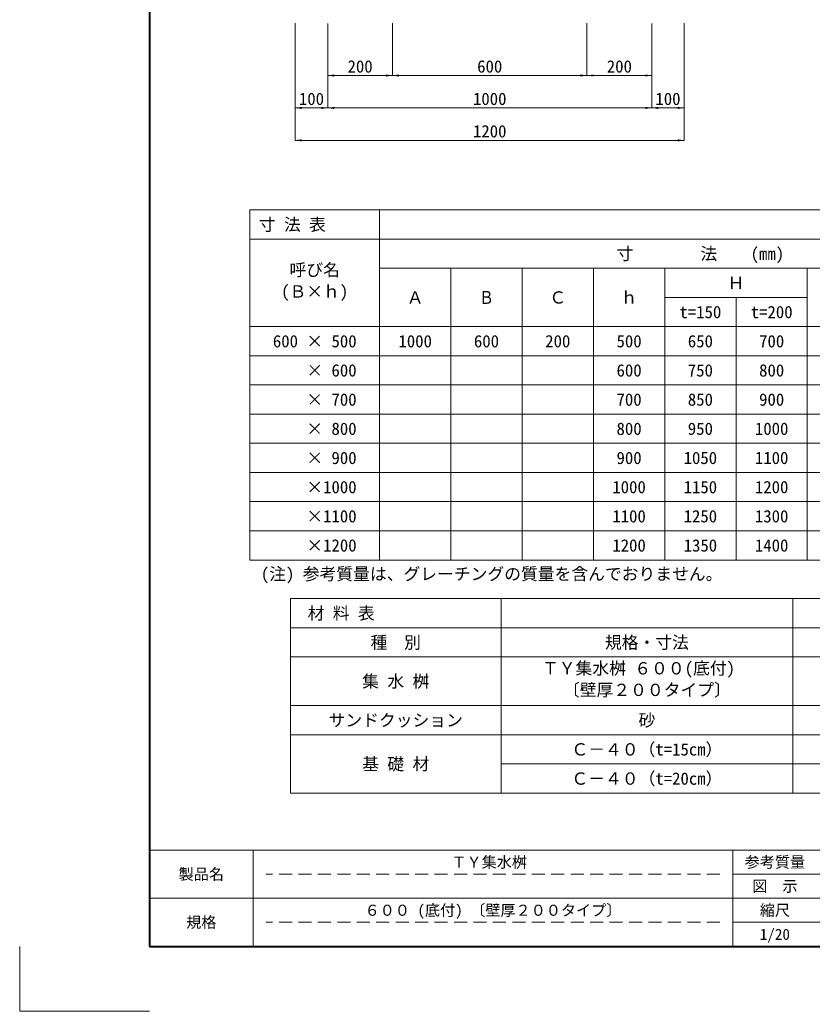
# Model space of a CAD drawing. Units: millimetres at full size. Extents: x 77366 to 106166, y -28085 to 6898.
# Drawn here: x 84066 to 86511, y -7265 to -4207 of the extents above; entities that cross this region are included whole.
import ezdxf
from ezdxf.enums import TextEntityAlignment as Align

# ---------------------------------------------------------------- set-up
doc = ezdxf.new("R2010")
doc.units = ezdxf.units.MM
doc.header["$LTSCALE"] = 50
doc.linetypes.add('USER2', pattern=[1.2, 0.8, -0.4])
for name, color, linetype, lineweight in [('Defpoints_2', 8, 'Continuous', 0), ('図枠', 7, 'Continuous', 5), ('寸法・材料表', 7, 'Continuous', 13), ('寸法線', 7, 'Continuous', 13)]:
    doc.layers.add(name, color=color, linetype=linetype, lineweight=lineweight)
doc.styles.add('ＭＳ ゴシック', font='')
doc.styles.add('ＭＳ Ｐゴシック', font='')
doc.styles.get('ＭＳ ゴシック').set_extended_font_data('MS Gothic')
doc.styles.get('ＭＳ Ｐゴシック').set_extended_font_data('MS PGothic')

# ---------------------------------------------------------------- blocks, each defined once
blk = doc.blocks.new('filled_arrow')
at = {"color": 0, "linetype": 'Continuous', "lineweight": -2}
blk.add_solid([(7.5, 1.25), (0, 0), (7.5, -1.25)], dxfattribs=at)

msp = doc.modelspace()

# ---------------------------------------------------------------- linework, layer by layer
at = {"layer": 'Defpoints_2'}
for p, q in [((84775.8, -4793.45), (87755.8, -4793.45)), ((84775.8, -4793.45), (84775.8, -4883.45)), ((85175.8, -4793.45), (85175.8, -4883.45)), ((85175.8, -5243.45), (85835.8, -5243.45)), ((86495.8, -5243.45), (87155.8, -5243.45)), ((85175.8, -5333.45), (85835.8, -5333.45)), ((86495.8, -5333.45), (86935.8, -5333.45)), ((85175.8, -5423.45), (85835.8, -5423.45)), ((86495.8, -5423.45), (86715.8, -5423.45)), ((85175.8, -5513.45), (85835.8, -5513.45)), ((86495.8, -5513.45), (87155.8, -5513.45)), ((85175.8, -5603.45), (85835.8, -5603.45)), ((86495.8, -5603.45), (87155.8, -5603.45)), ((85175.8, -5693.45), (85835.8, -5693.45)), ((86495.8, -5693.45), (87155.8, -5693.45)), ((85175.8, -5783.45), (85835.8, -5783.45)), ((86495.8, -5783.45), (87155.8, -5783.45)), ((84900.8, -5992.69), (87630.8, -5992.69)), ((84900.8, -5992.69), (84900.8, -6082.69)), ((85550.8, -5992.69), (85550.8, -6082.69)), ((86450.8, -5992.69), (86450.8, -6082.69)), ((86450.8, -6502.69), (86970.8, -6502.69))]:
    msp.add_line(p, q, dxfattribs=at)
at = {"layer": 'Defpoints_2', "color": 7, "lineweight": 13}
for p in [(84065.8, -7065.36), (84465.8, -7265.36)]:
    msp.add_line(p, (84065.8, -7265.36), dxfattribs=at)
at = {"layer": '図枠', "lineweight": 40}
for p, q in [((84465.8, -1525.36), (84465.8, -7065.36)), ((84465.8, -7065.36), (88065.8, -7065.36))]:
    msp.add_line(p, q, dxfattribs=at)
at = {"layer": '図枠', "lineweight": 13}
for p, q in [((88065.8, -6768.36), (84465.8, -6768.36)), ((84785.8, -7065.36), (84785.8, -6768.36)), ((86265.8, -7065.36), (86265.8, -6768.36)), ((87165.8, -6842.61), (86265.8, -6842.61)), ((87165.8, -6916.86), (84465.8, -6916.86)), ((87165.8, -6991.11), (86265.8, -6991.11))]:
    msp.add_line(p, q, dxfattribs=at)
at = {"layer": '図枠', "linetype": 'USER2', "lineweight": 9}
for p, q in [((86225.8, -6842.61), (84825.8, -6842.61)), ((86225.8, -6991.11), (84825.8, -6991.11))]:
    msp.add_line(p, q, dxfattribs=at)
at = {"layer": '寸法・材料表'}
for p, q in [((84775.8, -4883.45), (87755.8, -4883.45)), ((84775.8, -4883.45), (84775.8, -5873.45)), ((85175.8, -4883.45), (85175.8, -5873.45)), ((85175.8, -4973.45), (87755.8, -4973.45)), ((85395.8, -4973.45), (85395.8, -5873.45)), ((85615.8, -4973.45), (85615.8, -5873.45)), ((85835.8, -4973.45), (85835.8, -5873.45)), ((86055.8, -4973.45), (86055.8, -5873.45)), ((86495.8, -4973.45), (86495.8, -5873.45)), ((86055.8, -5063.45), (86495.8, -5063.45)), ((86275.8, -5063.45), (86275.8, -5873.45)), ((84775.8, -5153.45), (87755.8, -5153.45)), ((84775.8, -5243.45), (85175.8, -5243.45)), ((85835.8, -5243.45), (86495.8, -5243.45)), ((84775.8, -5333.45), (85175.8, -5333.45)), ((85835.8, -5333.45), (86495.8, -5333.45)), ((84775.8, -5423.45), (85175.8, -5423.45)), ((85835.8, -5423.45), (86495.8, -5423.45)), ((84775.8, -5513.45), (85175.8, -5513.45)), ((85835.8, -5513.45), (86495.8, -5513.45)), ((84775.8, -5603.45), (85175.8, -5603.45)), ((85835.8, -5603.45), (86495.8, -5603.45)), ((84775.8, -5693.45), (85175.8, -5693.45)), ((85835.8, -5693.45), (86495.8, -5693.45)), ((84775.8, -5783.45), (85175.8, -5783.45)), ((85835.8, -5783.45), (86495.8, -5783.45)), ((84775.8, -5873.45), (87755.8, -5873.45)), ((84900.8, -6082.69), (87630.8, -6082.69)), ((84900.8, -6082.69), (84900.8, -6592.69)), ((85550.8, -6082.69), (85550.8, -6592.69)), ((86450.8, -6082.69), (86450.8, -6592.69)), ((84900.8, -6172.69), (87630.8, -6172.69)), ((84900.8, -6322.69), (87630.8, -6322.69)), ((84900.8, -6412.69), (87630.8, -6412.69)), ((85550.8, -6502.69), (86450.8, -6502.69)), ((84900.8, -6592.69), (87630.8, -6592.69))]:
    msp.add_line(p, q, dxfattribs=at)
at = {"layer": '寸法線'}
for p, q in [((84915.8, -4216.94), (84915.8, -4478.73)), ((84915.8, -4216.94), (84915.8, -4578.73)), ((85015.8, -4217.83), (85015.8, -4378.73)), ((85015.8, -4217.83), (85015.8, -4478.73)), ((85015.8, -4217.83), (85015.8, -4478.73)), ((85215.8, -4216.94), (85215.8, -4378.73)), ((85215.8, -4216.94), (85215.8, -4378.73)), ((85815.8, -4216.94), (85815.8, -4378.73)), ((85815.8, -4216.94), (85815.8, -4378.73)), ((86015.8, -4217.83), (86015.8, -4378.73)), ((86015.8, -4217.83), (86015.8, -4478.73)), ((86015.8, -4217.83), (86015.8, -4478.73)), ((86115.8, -4216.94), (86115.8, -4478.73)), ((86115.8, -4216.94), (86115.8, -4578.73)), ((85015.8, -4378.73), (85215.8, -4378.73)), ((85215.8, -4378.73), (85815.8, -4378.73)), ((85815.8, -4378.73), (86015.8, -4378.73)), ((85015.8, -4478.73), (84915.8, -4478.73)), ((85015.8, -4478.73), (86015.8, -4478.73)), ((86015.8, -4478.73), (86115.8, -4478.73)), ((84915.8, -4578.73), (86115.8, -4578.73))]:
    msp.add_line(p, q, dxfattribs=at)

# ---------------------------------------------------------------- block references
at = {"layer": '寸法線', "xscale": 2.67, "yscale": 2.67}
for p in [(85015.8, -4378.73), (85215.8, -4378.73), (85815.8, -4378.73), (84915.8, -4478.73), (85015.8, -4478.73), (86015.8, -4478.73), (84915.8, -4578.73)]:
    msp.add_blockref('filled_arrow', p, dxfattribs=at)
at = {"layer": '寸法線', "xscale": 2.67, "yscale": 2.67, "rotation": 180}
for p in [(85215.8, -4378.73), (85815.8, -4378.73), (86015.8, -4378.73), (85015.8, -4478.73), (86015.8, -4478.73), (86115.8, -4478.73), (86115.8, -4578.73)]:
    msp.add_blockref('filled_arrow', p, dxfattribs=at)

# ---------------------------------------------------------------- texts
at = {"layer": '図枠', "style": 'ＭＳ ゴシック'}
msp.add_text('(注) 参考質量は、グレーチングの質量を含んでおりません。 ', height=37.98, dxfattribs=at).set_placement((84809.54, -5946.72), align=Align.BOTTOM_LEFT)
for s, p in [('ＴＹ集水桝 ', (85525.8, -6805.48)), ('参考質量', (86395.8, -6805.48)), ('製品名', (84625.8, -6842.61)), ('図\u3000示', (86395.8, -6879.73)), ('６００ (底付) 〔壁厚２００タイプ〕', (85525.8, -6953.98)), ('縮尺', (86395.8, -6953.98)), ('規格', (84625.8, -6991.11)), ('1/20', (86395.8, -7028.23))]:
    msp.add_text(s, height=34.18, dxfattribs=at).set_placement(p, align=Align.MIDDLE_CENTER)
at = {"layer": '寸法・材料表', "style": 'ＭＳ ゴシック'}
for s, p in [(' 寸 法 表', (84777.3, -4838.45)), ('\u3000材 料 表', (84902, -6037.69))]:
    msp.add_text(s, height=37.98, dxfattribs=at).set_placement(p, align=Align.MIDDLE_LEFT)
for s, p in [('寸        法    (㎜)', (86165.8, -4928.45)), ('Ｈ', (86275.8, -5018.45)), ('Ａ', (85285.8, -5063.45)), ('Ｃ', (85725.8, -5063.45)), ('ｈ', (85945.8, -5063.45)), ('t=150', (86165.8, -5108.45)), ('t=200', (86385.8, -5108.45)), ('600 × 500', (84975.8, -5198.45)), ('1000', (85285.8, -5198.45)), ('600', (85505.8, -5198.45)), ('200', (85725.8, -5198.45)), ('500', (85945.8, -5198.45)), ('650', (86165.8, -5198.45)), ('700', (86385.8, -5198.45)), ('    × 600', (84975.8, -5288.45)), ('600', (85945.8, -5288.45)), ('750', (86165.8, -5288.45)), ('800', (86385.8, -5288.45)), ('    × 700', (84975.8, -5378.45)), ('700', (85945.8, -5378.45)), ('850', (86165.8, -5378.45)), ('900', (86385.8, -5378.45)), ('    × 800', (84975.8, -5468.45)), ('800', (85945.8, -5468.45)), ('950', (86165.8, -5468.45)), ('1000', (86385.8, -5468.45)), ('    × 900', (84975.8, -5558.45)), ('900', (85945.8, -5558.45)), ('1050', (86165.8, -5558.45)), ('1100', (86385.8, -5558.45)), ('    ×1000', (84975.8, -5648.45)), ('1000', (85945.8, -5648.45)), ('1150', (86165.8, -5648.45)), ('1200', (86385.8, -5648.45)), ('    ×1100', (84975.8, -5738.45)), ('1100', (85945.8, -5738.45)), ('1250', (86165.8, -5738.45)), ('1300', (86385.8, -5738.45)), ('    ×1200', (84975.8, -5828.45)), ('1200', (85945.8, -5828.45)), ('1350', (86165.8, -5828.45)), ('1400', (86385.8, -5828.45)), ('種\u3000別', (85225.8, -6127.69)), ('規格・寸法', (86000.8, -6127.69)), ('集 水 桝', (85225.8, -6247.69)), ('サンドクッション', (85225.8, -6367.69)), ('砂', (86000.8, -6367.69)), ('Ｃ－４０（t=15cm）', (86000.8, -6457.69)), ('基 礎 材', (85225.8, -6502.69)), ('Ｃ－４０（t=20cm）', (86000.8, -6547.69))]:
    msp.add_text(s, height=37.98, dxfattribs=at).set_placement(p, align=Align.MIDDLE_CENTER)
for s, p in [('呼び名', (84898.1, -4959.22)), ('(Ｂ×ｈ)', (84872.2, -5025.88)), ('ＴＹ集水桝 ６００(底付)\u3000', (85677.05, -6188.45)), ('〔壁厚２００タイプ〕', (85741.8, -6255.12))]:
    msp.add_text(s, height=37.98, dxfattribs=at).set_placement(p, align=Align.TOP_LEFT)
at = {"layer": '寸法・材料表', "style": 'ＭＳ Ｐゴシック', "width": 0.85}
msp.add_text('Ｂ', height=39.59, dxfattribs=at).set_placement((85505.8, -5063.45), align=Align.MIDDLE_CENTER)
at = {"layer": '寸法線', "style": 'ＭＳ ゴシック'}
for s, p in [('200', (85115.8, -4350.73)), ('600', (85515.8, -4350.73)), ('200', (85915.8, -4350.73)), ('100', (84965.8, -4450.73)), ('1000', (85515.8, -4450.73)), ('100', (86065.8, -4450.73)), ('1200', (85515.8, -4550.73))]:
    msp.add_text(s, height=37.98, dxfattribs=at).set_placement(p, align=Align.MIDDLE_CENTER)

doc.saveas('drawing.dxf')
